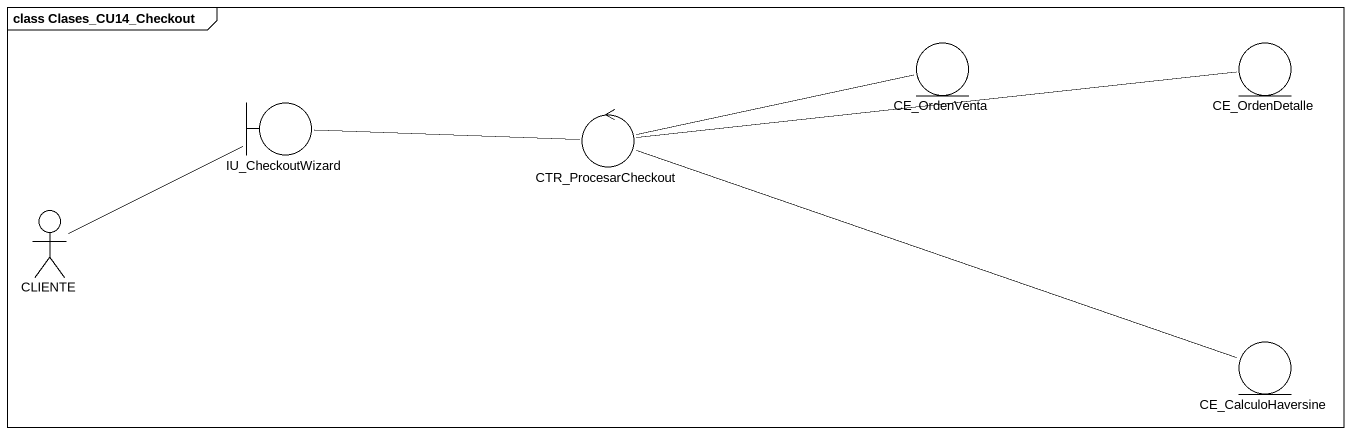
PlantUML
@startuml
mainframe class Clases_CU14_Checkout
entity CE_OrdenVenta
entity CE_OrdenDetalle
boundary IU_CheckoutWizard
control CTR_ProcesarCheckout
actor CLIENTE
entity CE_CalculoHaversine
IU_CheckoutWizard -right- CTR_ProcesarCheckout
CTR_ProcesarCheckout -right- CE_OrdenVenta
CTR_ProcesarCheckout -right- CE_OrdenDetalle
CTR_ProcesarCheckout -right- CE_CalculoHaversine
CLIENTE -right- IU_CheckoutWizard
@enduml
